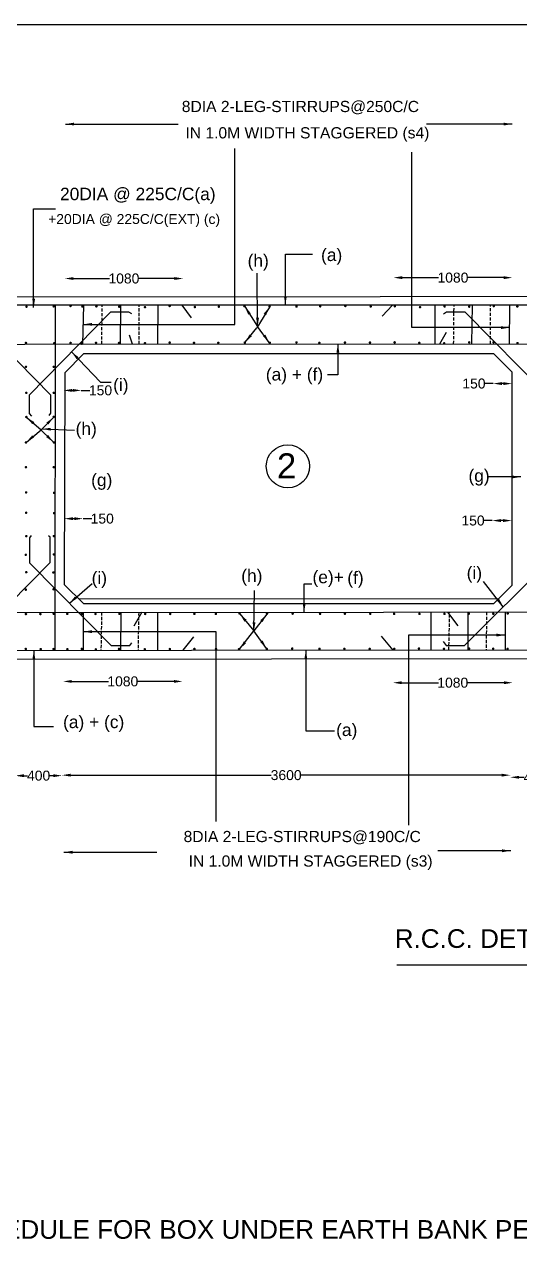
# Model space of a CAD drawing. Header units: millimetres. Extents: x 369 to 28950, y 216 to 20004.
# Drawn here: x 7119 to 11102, y 10154 to 20004 of the extents above; entities that cross this region are included whole.
import ezdxf

# ---------------------------------------------------------------- set-up
doc = ezdxf.new("R2010")
doc.units = ezdxf.units.MM
doc.header["$MEASUREMENT"] = 0
doc.linetypes.add('DASHED', pattern=[0.75, 0.5, -0.25])
for name, color, linetype in [('DIM', 7, 'Continuous'), ('DWG', 7, 'Continuous'), ('TXT', 7, 'Continuous')]:
    doc.layers.add(name, color=color, linetype=linetype)
doc.styles.get("Standard").update_dxf_attribs({"font": 'arial.ttf'})
doc.dimstyles.new('Civil', dxfattribs={"dimtxt": 80, "dimasz": 70, "dimexe": 0.1, "dimexo": 0.0625, "dimgap": 0.09, "dimtad": 0, "dimdec": 0, "dimzin": 12, "dimdsep": 46, "dimtxsty": 'Standard', "dimcen": 0.1, "dimse1": 1, "dimse2": 1, "dimadec": 0, "dimazin": 2, "dimtfac": 1, "dimtdec": 0, "dimtofl": 0, "dimtmove": 0, "dimatfit": 3, "dimfxl": 1, "dimfrac": 1, "dimtolj": 1, "dimtzin": 0, "dimarcsym": 0})

# ---------------------------------------------------------------- blocks, each defined once
blk = doc.blocks.new('*D4')
at = {"layer": 'Defpoints', "color": 0, "transparency": 16777216}
for p in [(7442.9, 17959.1), (8394.4, 17961.4), (8394.4, 17959.1)]:
    blk.add_point(p, dxfattribs=at)
at = {"layer": 'DIM', "color": 0, "lineweight": -2, "transparency": 16777216}
for p, q in [((7512.9, 17961.4), (7803, 17961.4)), ((8324.4, 17961.4), (8034.3, 17961.4))]:
    blk.add_line(p, q, dxfattribs=at)
at = {"layer": 'DIM', "color": 0, "transparency": 16777216}
for points in [[(7512.9, 17973.1), (7512.9, 17949.8), (7442.9, 17961.4)], [(8324.4, 17973.1), (8324.4, 17949.8), (8394.4, 17961.4)]]:
    blk.add_solid(points, dxfattribs=at)
at = {"layer": 'DIM', "color": 0, "transparency": 16777216, "insert": (7918.7, 17961.4), "char_height": 80, "attachment_point": 5}
blk.add_mtext('\\A1;1080', dxfattribs=at)
blk = doc.blocks.new('*D5')
at = {"layer": 'Defpoints', "color": 0, "transparency": 16777216}
for p in [(10088.3, 17959.1), (11044.5, 17968.4), (11044.5, 17959.1)]:
    blk.add_point(p, dxfattribs=at)
at = {"layer": 'DIM', "color": 0, "lineweight": -2, "transparency": 16777216}
for p, q in [((10158.3, 17968.4), (10450.8, 17968.4)), ((10974.5, 17968.4), (10682, 17968.4))]:
    blk.add_line(p, q, dxfattribs=at)
at = {"layer": 'DIM', "color": 0, "transparency": 16777216}
for points in [[(10158.3, 17980.1), (10158.3, 17956.8), (10088.3, 17968.4)], [(10974.5, 17980.1), (10974.5, 17956.8), (11044.5, 17968.4)]]:
    blk.add_solid(points, dxfattribs=at)
at = {"layer": 'DIM', "color": 0, "transparency": 16777216, "insert": (10566.4, 17968.4), "char_height": 80, "attachment_point": 5}
blk.add_mtext('\\A1;1080', dxfattribs=at)
blk = doc.blocks.new('*D34')
at = {"layer": 'Defpoints', "color": 0, "transparency": 16777216}
for p in [(10083.4, 14696.5), (11046, 14711.4), (11046, 14696.5)]:
    blk.add_point(p, dxfattribs=at)
at = {"layer": 'DIM', "color": 0, "lineweight": -2, "transparency": 16777216}
for p, q in [((10153.4, 14711.4), (10449, 14711.4)), ((10976, 14711.4), (10680.3, 14711.4))]:
    blk.add_line(p, q, dxfattribs=at)
at = {"layer": 'DIM', "color": 0, "transparency": 16777216}
for points in [[(10153.4, 14723.1), (10153.4, 14699.8), (10083.4, 14711.4)], [(10976, 14723.1), (10976, 14699.8), (11046, 14711.4)]]:
    blk.add_solid(points, dxfattribs=at)
at = {"layer": 'DIM', "color": 0, "transparency": 16777216, "insert": (10564.7, 14711.4), "char_height": 80, "attachment_point": 5}
blk.add_mtext('\\A1;1080', dxfattribs=at)
blk = doc.blocks.new('*D35')
at = {"layer": 'Defpoints', "color": 0, "transparency": 16777216}
for p in [(11027.3, 13951.3), (11027.3, 13932), (11428.9, 13932)]:
    blk.add_point(p, dxfattribs=at)
at = {"layer": 'DIM', "color": 0, "lineweight": -2, "transparency": 16777216}
for p, q in [((11097.3, 13951.3), (11138.1, 13951.3)), ((11358.9, 13951.3), (11318, 13951.3))]:
    blk.add_line(p, q, dxfattribs=at)
at = {"layer": 'DIM', "color": 0, "transparency": 16777216}
for points in [[(11097.3, 13962.9), (11097.3, 13939.6), (11027.3, 13951.3)], [(11358.9, 13962.9), (11358.9, 13939.6), (11428.9, 13951.3)]]:
    blk.add_solid(points, dxfattribs=at)
at = {"layer": 'DIM', "color": 0, "transparency": 16777216, "insert": (11228.1, 13951.3), "char_height": 80, "attachment_point": 5}
blk.add_mtext('\\A1;400', dxfattribs=at)
blk = doc.blocks.new('*D36')
at = {"layer": 'Defpoints', "color": 0, "transparency": 16777216}
for p in [(7420.8, 13968.1), (7420.8, 13951.3), (11027.3, 13951.3)]:
    blk.add_point(p, dxfattribs=at)
at = {"layer": 'DIM', "color": 0, "lineweight": -2, "transparency": 16777216}
for p, q in [((7490.8, 13968.1), (9104.7, 13968.1)), ((10957.3, 13968.1), (9343.4, 13968.1))]:
    blk.add_line(p, q, dxfattribs=at)
at = {"layer": 'DIM', "color": 0, "transparency": 16777216}
for points in [[(7490.8, 13979.8), (7490.8, 13956.5), (7420.8, 13968.1)], [(10957.3, 13979.8), (10957.3, 13956.5), (11027.3, 13968.1)]]:
    blk.add_solid(points, dxfattribs=at)
at = {"layer": 'DIM', "color": 0, "transparency": 16777216, "insert": (9224.1, 13968.1), "char_height": 80, "attachment_point": 5}
blk.add_mtext('\\A1;3600', dxfattribs=at)
blk = doc.blocks.new('*D37')
at = {"layer": 'Defpoints', "color": 0, "transparency": 16777216}
for p in [(7429.3, 14684), (8390.5, 14721.9), (8390.5, 14684)]:
    blk.add_point(p, dxfattribs=at)
at = {"layer": 'DIM', "color": 0, "lineweight": -2, "transparency": 16777216}
for p, q in [((7499.3, 14721.9), (7794.2, 14721.9)), ((8320.5, 14721.9), (8025.5, 14721.9))]:
    blk.add_line(p, q, dxfattribs=at)
at = {"layer": 'DIM', "color": 0, "transparency": 16777216}
for points in [[(7499.3, 14733.5), (7499.3, 14710.2), (7429.3, 14721.9)], [(8320.5, 14733.5), (8320.5, 14710.2), (8390.5, 14721.9)]]:
    blk.add_solid(points, dxfattribs=at)
at = {"layer": 'DIM', "color": 0, "transparency": 16777216, "insert": (7909.9, 14721.9), "char_height": 80, "attachment_point": 5}
blk.add_mtext('\\A1;1080', dxfattribs=at)
blk = doc.blocks.new('*D38')
at = {"layer": 'Defpoints', "color": 0, "transparency": 16777216}
for p in [(7043.8, 13968.1), (7043.8, 13964), (7420.8, 13968.1)]:
    blk.add_point(p, dxfattribs=at)
at = {"layer": 'DIM', "color": 0, "lineweight": -2, "transparency": 16777216}
for p, q in [((7113.8, 13964), (7142.4, 13964)), ((7350.8, 13964), (7322.3, 13964))]:
    blk.add_line(p, q, dxfattribs=at)
at = {"layer": 'DIM', "color": 0, "transparency": 16777216}
for points in [[(7113.8, 13975.7), (7113.8, 13952.4), (7043.8, 13964)], [(7350.8, 13975.7), (7350.8, 13952.4), (7420.8, 13964)]]:
    blk.add_solid(points, dxfattribs=at)
at = {"layer": 'DIM', "color": 0, "transparency": 16777216, "insert": (7232.3, 13964), "char_height": 80, "attachment_point": 5}
blk.add_mtext('\\A1;400', dxfattribs=at)
blk = doc.blocks.new('*D47')
at = {"layer": 'Defpoints', "color": 0, "transparency": 16777216}
for p in [(7431.9, 17041), (7575.7, 17061.8), (7575.7, 17041)]:
    blk.add_point(p, dxfattribs=at)
at = {"layer": 'DIM', "color": 0, "lineweight": -2, "transparency": 16777216}
for p, q in [((7501.9, 17061.8), (7505.7, 17061.8)), ((7575.7, 17061.8), (7645.7, 17061.8))]:
    blk.add_line(p, q, dxfattribs=at)
at = {"layer": 'DIM', "color": 0, "transparency": 16777216}
for points in [[(7501.9, 17073.5), (7501.9, 17050.1), (7431.9, 17061.8)], [(7505.7, 17073.5), (7505.7, 17050.1), (7575.7, 17061.8)]]:
    blk.add_solid(points, dxfattribs=at)
at = {"layer": 'DIM', "color": 0, "transparency": 16777216, "insert": (7730.3, 17061.8), "char_height": 80, "attachment_point": 5}
blk.add_mtext('\\A1;150', dxfattribs=at)
blk = doc.blocks.new('*D49')
at = {"layer": 'Defpoints', "color": 0, "transparency": 16777216}
for p in [(7439.2, 16008.1), (7589.7, 16030.6), (7589.7, 16008.1)]:
    blk.add_point(p, dxfattribs=at)
at = {"layer": 'DIM', "color": 0, "lineweight": -2, "transparency": 16777216}
for p, q in [((7509.2, 16030.6), (7519.7, 16030.6)), ((7589.7, 16030.6), (7659.7, 16030.6))]:
    blk.add_line(p, q, dxfattribs=at)
at = {"layer": 'DIM', "color": 0, "transparency": 16777216}
for points in [[(7509.2, 16042.2), (7509.2, 16018.9), (7439.2, 16030.6)], [(7519.7, 16042.2), (7519.7, 16018.9), (7589.7, 16030.6)]]:
    blk.add_solid(points, dxfattribs=at)
at = {"layer": 'DIM', "color": 0, "transparency": 16777216, "insert": (7744.2, 16030.6), "char_height": 80, "attachment_point": 5}
blk.add_mtext('\\A1;150', dxfattribs=at)
blk = doc.blocks.new('*D50')
at = {"layer": 'Defpoints', "color": 0, "transparency": 16777216}
for p in [(10882.4, 16015.1), (10882.4, 15997.4), (11040.1, 15997.4)]:
    blk.add_point(p, dxfattribs=at)
at = {"layer": 'DIM', "color": 0, "lineweight": -2, "transparency": 16777216}
for p, q in [((10882.4, 16015.1), (10812.4, 16015.1)), ((10970.1, 16015.1), (10952.4, 16015.1))]:
    blk.add_line(p, q, dxfattribs=at)
at = {"layer": 'DIM', "color": 0, "transparency": 16777216}
for points in [[(10952.4, 16026.8), (10952.4, 16003.4), (10882.4, 16015.1)], [(10970.1, 16026.8), (10970.1, 16003.4), (11040.1, 16015.1)]]:
    blk.add_solid(points, dxfattribs=at)
at = {"layer": 'DIM', "color": 0, "transparency": 16777216, "insert": (10727.9, 16015.1), "char_height": 80, "attachment_point": 5}
blk.add_mtext('\\A1;150', dxfattribs=at)
blk = doc.blocks.new('*D52')
at = {"layer": 'Defpoints', "color": 0, "transparency": 16777216}
for p in [(10889.8, 17116.6), (10889.8, 17103.3), (11041.6, 17103.3)]:
    blk.add_point(p, dxfattribs=at)
at = {"layer": 'DIM', "color": 0, "lineweight": -2, "transparency": 16777216}
for p, q in [((10889.8, 17116.6), (10819.8, 17116.6)), ((10971.6, 17116.6), (10959.8, 17116.6))]:
    blk.add_line(p, q, dxfattribs=at)
at = {"layer": 'DIM', "color": 0, "transparency": 16777216}
for points in [[(10959.8, 17128.2), (10959.8, 17104.9), (10889.8, 17116.6)], [(10971.6, 17128.2), (10971.6, 17104.9), (11041.6, 17116.6)]]:
    blk.add_solid(points, dxfattribs=at)
at = {"layer": 'DIM', "color": 0, "transparency": 16777216, "insert": (10735.2, 17116.6), "char_height": 80, "attachment_point": 5}
blk.add_mtext('\\A1;150', dxfattribs=at)

msp = doc.modelspace()

# ---------------------------------------------------------------- linework, layer by layer
msp.add_lwpolyline([(28872, 215.5), (369.2, 215.5), (369.2, 20003.9), (28872, 20003.9)], close=True)
at = {"layer": 'DWG'}
for points in [[(2990.1, 14897), (27441, 14918.5), (27441, 17827.5), (2992.5, 17808.5), (2990.1, 14897)], [(3060.5, 14967), (27363.5, 14991), (27363.5, 17748.5), (3072.5, 17748.5), (3060.5, 14967)], [(7366.5, 14971.3), (7368.5, 17748.5)], [(7589, 17434), (7595, 17748.5)], [(7892.5, 17434.2), (7894, 17748.5)], [(8190.5, 17434.4), (8195.5, 17748.5)], [(8384, 17748.5), (8460.5, 17646)], [(10079, 17748.5), (9996, 17658.5)], [(10423.5, 17435.8), (10422.5, 17748.5)], [(10718.5, 17436), (10724.5, 17748.5)], [(11022.5, 17436.2), (11024.5, 17748.5)], [(6499.5, 17675.5), (6523.5, 17693), (6671, 17693), (7328, 17026), (7328, 16878), (7314.5, 16859)], [(7177, 16855.5), (7158.5, 16875.5), (7158.5, 17025), (7813, 17692.5), (7956, 17692.5), (7978.5, 17680.5)], [(10491.5, 17676.5), (10515, 17692.5), (10663, 17692.5), (11324.5, 17023.5), (11324.5, 16882.5), (11312.5, 16853.5)], [(3071.1, 17431), (27363.5, 17447)], [(7989, 17434.2), (7962.5, 17507)], [(10462, 17435.9), (10515, 17529)], [(7437, 15501.5), (7593, 15348), (10895, 15348), (11044, 15496), (11044, 17208.5), (10895, 17356.5), (7594.5, 17356.5), (7442, 17203), (7437, 15501.5)], [(6494.5, 15032.5), (6519.5, 15007.5), (6662.5, 15007.5), (7325, 15677.5), (7325, 15875.5), (7325, 15880.5)], [(7172, 15896), (7158, 15876.5), (7158, 15676.5), (7815.5, 15010.5), (7965.5, 15010.5), (7981.5, 15033)], [(7325, 15880.5), (7312, 15893.5)], [(10488, 15043.5), (10512, 15010.5), (10658.5, 15010.5), (11323.5, 15673.5), (11323.5, 15877), (11312, 15889)], [(7552.5, 15387.9), (10933.6, 15386.4)], [(3061.8, 15274.5), (27363.5, 15291.5)], [(7591.8, 15277.7), (7591.8, 14971.5)], [(7894.3, 15277.9), (7891.3, 14971.8)], [(8063.5, 15278), (7998.5, 15166)], [(8189.7, 15278.1), (8187.6, 14972.1)], [(10390, 14974.2), (10390, 15279.6)], [(10522.5, 15279.7), (10606, 15168.5)], [(10685, 15279.9), (10685, 14974.5)], [(10986.5, 15280.1), (10986.5, 14974.8)], [(8396, 14972.3), (8480, 15080.5)], [(10084.5, 14973.9), (9992, 15087)]]:
    msp.add_lwpolyline(points, dxfattribs=at)
at = {"layer": 'DWG', "const_width": 10}
for points in [[(7129.8, 17735.1, 1), (7139.8, 17735.1, 1)], [(7348.9, 17738, 1), (7358.9, 17738, 1)], [(7484.7, 17740.9, 1), (7494.7, 17740.9, 1)], [(7579.6, 17736.5, 1), (7589.6, 17736.5, 1)], [(7692.1, 17738, 1), (7702.1, 17738, 1)], [(7875.7, 17735.1, 1), (7885.7, 17735.1, 1)], [(8083.1, 17730.7, 1), (8093.1, 17730.7, 1)], [(8281.8, 17740.9, 1), (8291.8, 17740.9, 1)], [(8484.8, 17732.2, 1), (8494.8, 17732.2, 1)], [(8677.6, 17735.1, 1), (8687.6, 17735.1, 1)], [(8883, 17739.4, 1), (8893, 17739.4, 1)], [(9086, 17736.5, 1), (9096, 17736.5, 1)], [(9302.2, 17736.5, 1), (9312.2, 17736.5, 1)], [(9493.5, 17738, 1), (9503.5, 17738, 1)], [(9695.1, 17740.9, 1), (9705.1, 17740.9, 1)], [(9899.6, 17736.5, 1), (9909.6, 17736.5, 1)], [(10093.4, 17738.3, 1), (10103.4, 17738.3, 1)], [(10296.5, 17731, 1), (10306.5, 17731, 1)], [(10493.6, 17736.8, 1), (10503.6, 17736.8, 1)], [(10692.3, 17735.3, 1), (10702.3, 17735.3, 1)], [(10889.5, 17739.7, 1), (10899.5, 17739.7, 1)], [(11079.3, 17736.8, 1), (11089.3, 17736.8, 1)], [(7125.4, 17443.3, 1), (7135.4, 17443.3, 1)], [(7353.2, 17440.4, 1), (7363.2, 17440.4, 1)], [(7484.7, 17443.3, 1), (7494.7, 17443.3, 1)], [(7575.3, 17437.4, 1), (7585.3, 17437.4, 1)], [(7689.2, 17444.7, 1), (7699.2, 17444.7, 1)], [(7874.3, 17443.3, 1), (7884.3, 17443.3, 1)], [(8083.1, 17441.9, 1), (8093.1, 17441.9, 1)], [(8281.8, 17446.2, 1), (8291.8, 17446.2, 1)], [(8477.5, 17444.8, 1), (8487.5, 17444.8, 1)], [(8673.2, 17444.8, 1), (8683.2, 17444.8, 1)], [(8885.9, 17446.2, 1), (8895.9, 17446.2, 1)], [(9087.5, 17444.7, 1), (9097.5, 17444.7, 1)], [(9302.2, 17447.7, 1), (9312.2, 17447.7, 1)], [(9486.2, 17443.3, 1), (9496.2, 17443.3, 1)], [(9692.2, 17446.2, 1), (9702.2, 17446.2, 1)], [(9893.7, 17446.2, 1), (9903.7, 17446.2, 1)], [(10092, 17447.9, 1), (10102, 17447.9, 1)], [(10290.6, 17443.6, 1), (10300.6, 17443.6, 1)], [(10490.7, 17440.7, 1), (10500.7, 17440.7, 1)], [(10692.3, 17447.9, 1), (10702.3, 17447.9, 1)], [(10888, 17447.9, 1), (10898, 17447.9, 1)], [(11080.8, 17442.1, 1), (11090.8, 17442.1, 1)], [(7125.4, 17251.4, 1), (7135.4, 17251.4, 1)], [(7348.9, 17251.4, 1), (7358.9, 17251.4, 1)], [(7128.3, 17041.9, 1), (7138.3, 17041.9, 1)], [(7348.8, 17041.9, 1), (7358.8, 17041.9, 1)], [(7128.3, 16847.9, 1), (7138.3, 16847.9, 1)], [(7348.8, 16849.3, 1), (7358.8, 16849.3, 1)], [(7125.4, 16643.6, 1), (7135.4, 16643.6, 1)], [(7350.3, 16643.6, 1), (7360.3, 16643.6, 1)], [(7125.4, 16444.3, 1), (7135.4, 16444.3, 1)], [(7348.9, 16444.3, 1), (7358.9, 16444.3, 1)], [(7126.9, 16241.5, 1), (7136.9, 16241.5, 1)], [(7351.8, 16238.6, 1), (7361.8, 16238.6, 1)], [(7126.7, 16078.3, 1), (7136.7, 16078.3, 1)], [(7351.7, 16075.4, 1), (7361.7, 16075.4, 1)], [(7128.2, 15890.1, 1), (7138.2, 15890.1, 1)], [(7350.2, 15890.1, 1), (7360.2, 15890.1, 1)], [(7123.8, 15739.8, 1), (7133.8, 15739.8, 1)], [(7350.2, 15742.8, 1), (7360.2, 15742.8, 1)], [(7128.2, 15599.8, 1), (7138.2, 15599.8, 1)], [(7345.8, 15598.3, 1), (7355.8, 15598.3, 1)], [(7123.8, 15459.7, 1), (7133.8, 15459.7, 1)], [(7347.3, 15462.7, 1), (7357.3, 15462.7, 1)], [(7125.3, 15263.7, 1), (7135.3, 15263.7, 1)], [(7241.4, 15263.8, 1), (7251.4, 15263.8, 1)], [(7348.5, 15266.3, 1), (7358.5, 15266.3, 1)], [(7458.1, 15264.6, 1), (7468.1, 15264.6, 1)], [(7573.6, 15264.6, 1), (7583.6, 15264.6, 1)], [(7684.9, 15264.6, 1), (7694.9, 15264.6, 1)], [(7877.5, 15265.5, 1), (7887.5, 15265.5, 1)], [(8084.8, 15264.6, 1), (8094.8, 15264.6, 1)], [(8286.2, 15264.6, 1), (8296.2, 15264.6, 1)], [(8480.6, 15264.6, 1), (8490.6, 15264.6, 1)], [(8653.9, 15264.6, 1), (8663.9, 15264.6, 1)], [(8844.2, 15268, 1), (8854.2, 15268, 1)], [(9065.1, 15267.2, 1), (9075.1, 15267.2, 1)], [(9271.5, 15266.5, 1), (9281.5, 15266.5, 1)], [(9491.9, 15264.7, 1), (9501.9, 15264.7, 1)], [(9692.1, 15266.5, 1), (9702.1, 15266.5, 1)], [(9895.7, 15265.6, 1), (9905.7, 15265.6, 1)], [(10087.7, 15264.7, 1), (10097.7, 15264.7, 1)], [(10291.4, 15264.7, 1), (10301.4, 15264.7, 1)], [(10492.6, 15264.7, 1), (10502.6, 15264.7, 1)], [(10688.7, 15266, 1), (10698.7, 15266, 1)], [(10886.1, 15266, 1), (10896.1, 15266, 1)], [(11001.8, 15268.5, 1), (11011.8, 15268.5, 1)], [(7123.6, 14982.9, 1), (7133.6, 14982.9, 1)], [(7244.2, 14982, 1), (7254.2, 14982, 1)], [(7347.6, 14982, 1), (7357.6, 14982, 1)], [(7458.9, 14981.2, 1), (7468.9, 14981.2, 1)], [(7574.5, 14983.7, 1), (7584.5, 14983.7, 1)], [(7688.3, 14979.5, 1), (7698.3, 14979.5, 1)], [(7874.1, 14982.9, 1), (7884.1, 14982.9, 1)], [(8081.4, 14980.3, 1), (8091.4, 14980.3, 1)], [(8283.6, 14982, 1), (8293.6, 14982, 1)], [(8480.7, 14982.9, 1), (8490.7, 14982.9, 1)], [(8654.7, 14982, 1), (8664.7, 14982, 1)], [(8839.9, 14982, 1), (8849.9, 14982, 1)], [(9063.4, 14982.9, 1), (9073.4, 14982.9, 1)], [(9267.9, 14986.1, 1), (9277.9, 14986.1, 1)], [(9487.5, 14984.3, 1), (9497.5, 14984.3, 1)], [(9687.6, 14983.5, 1), (9697.6, 14983.5, 1)], [(9891.3, 14983.5, 1), (9901.3, 14983.5, 1)], [(10089, 14983.4, 1), (10099, 14983.4, 1)], [(10287.6, 14985.9, 1), (10297.6, 14985.9, 1)], [(10488.8, 14983.4, 1), (10498.8, 14983.4, 1)], [(10691.2, 14985.9, 1), (10701.2, 14985.9, 1)], [(10884.9, 14984.7, 1), (10894.9, 14984.7, 1)], [(11000.5, 14983.4, 1), (11010.5, 14983.4, 1)]]:
    msp.add_lwpolyline(points, format="xyb", close=True, dxfattribs=at)
at = {"layer": 'DWG', "linetype": 'DASHED', "ltscale": 50}
for points in [[(7740, 17434.1), (7744.5, 17748.5)], [(8042.5, 17434.3), (8041, 17748.5)], [(10572, 17435.9), (10575, 17748.5)], [(10868.5, 17436.1), (10869.5, 17748.5)], [(7739, 15277.8), (7733.8, 14971.6)], [(8037.4, 15278), (8032.2, 14971.9)], [(10533.5, 14974.4), (10540, 15279.8)], [(10836.5, 15280), (10833.5, 14974.7)]]:
    msp.add_lwpolyline(points, dxfattribs=at)
at = {"layer": 'TXT'}
msp.add_line((10114.8, 12443.3), (17510.1, 12443.3), dxfattribs=at)
msp.add_circle((9238.2, 16451.6), 173.9, dxfattribs=at)

# ---------------------------------------------------------------- texts
for s, height, p in [('8DIA 2-LEG-STIRRUPS@250C/C', 90, (8384.4, 19299.8)), ('IN 1.0M WIDTH STAGGERED (s4)', 90, (8413.8, 19088.1)), ('20DIA @ 225C/C(a)', 100, (7404.6, 18591.4)), ('+20DIA @ 225C/C(EXT) (c)', 80, (7309.1, 18399.7)), ('(h)', 100, (8913.8, 18055.6)), ('(a)', 100, (9504.9, 18101.8)), ('(a) + (f)', 100, (9060.5, 17141.2)), ('(i)', 100, (7831.9, 17057.4)), ('(h)', 100, (7529.9, 16704.6)), ('2', 200, (9150.1, 16355.9)), ('(g)', 100, (7655, 16292)), ('(g)', 100, (10691, 16326.6)), ('(i)', 100, (7658.8, 15504.3)), ('(h)', 100, (8862.7, 15522.6)), ('(e)+', 100, (9435.8, 15511.4)), ('(f)', 100, (9716, 15506)), ('(i)', 100, (10676.6, 15545.5)), ('(a) + (c)', 100, (7429, 14346.5)), ('(a)', 100, (9626.2, 14282.8)), ('8DIA 2-LEG-STIRRUPS@190C/C', 90, (8398.9, 13429.9)), ('IN 1.0M WIDTH STAGGERED (s3)', 90, (8439.5, 13233)), ('R.C.C. DETAILS FO BOX UNDER EARTH BANK (6 VENTS OF 3.60MX2.00 M)', 150, (10097.8, 12579.2)), ('REINFORCEMENT SCHEDULE FOR BOX UNDER EARTH BANK PER METER RUN', 150, (4617.9, 10240.5))]:
    msp.add_text(s, height=height, dxfattribs=at).set_placement(p)

# ---------------------------------------------------------------- dimensions: what is measured, and where the dimension line sits
at = {"layer": 'DIM'}
for p1, p2, distance, text, picture, middle in [((7442.9, 17959.1), (8394.4, 17959.1), 2.3, '1080', '*D4', (7918.7, 17961.4)), ((10088.3, 17959.1), (11044.5, 17959.1), 9.3, '1080', '*D5', (10566.4, 17968.4)), ((11041.6, 17103.3), (10889.8, 17103.3), -13.2, '150', '*D52', (10735.2, 17116.6)), ((7431.9, 17041), (7575.7, 17041), 20.8, '150', '*D47', (7730.3, 17061.8)), ((7439.2, 16008.1), (7589.7, 16008.1), 22.5, '150', '*D49', (7744.2, 16030.6)), ((11040.1, 15997.4), (10882.4, 15997.4), -17.7, '150', '*D50', (10727.9, 16015.1)), ((7429.3, 14684), (8390.5, 14684), 37.9, '1080', '*D37', (7909.9, 14721.9)), ((10083.4, 14696.5), (11046, 14696.5), 14.9, '1080', '*D34', (10564.7, 14711.4)), ((7420.8, 13968.1), (7043.8, 13968.1), 4.1, '400', '*D38', (7232.3, 13964)), ((11027.3, 13951.3), (7420.8, 13951.3), -16.9, '3600', '*D36', (9224.1, 13968.1)), ((11428.9, 13932), (11027.3, 13932), -19.3, '400', '*D35', (11228.1, 13951.3))]:
    dim = msp.add_aligned_dim(p1=p1, p2=p2, distance=distance, text=text, dimstyle='Civil', dxfattribs=at)
    dim.commit()
    dim.dimension.update_dxf_attribs({"geometry": picture, "text_midpoint": middle})

# ---------------------------------------------------------------- leaders
for points in [[(7447.7, 19203.1), (8356.1, 19203.1)], [(11043.3, 19203.3), (10353.3, 19203.3)], [(7592, 17592.9), (8810.3, 17592.9), (8810.3, 19006.7)], [(11023.3, 17566.7), (10236.6, 17566.7), (10236.6, 18976.2)], [(7192.4, 17728.4), (7192.4, 18522.6), (7367, 18522.6)], [(9217.8, 17748.5), (9217.8, 18156), (9436.2, 18156)], [(7479.9, 15350.4), (7663.1, 15510.1)], [(9368.8, 15278.9), (9368.8, 15506.8), (9431.4, 15506.8)], [(10971.6, 15322.6), (10813.4, 15525.5)], [(8964.6, 15127.5), (8969, 15453.3)], [(8852.3, 15264.1), (8964.6, 15127.5)], [(9068.5, 15262.4), (8964.6, 15127.5)], [(7591.8, 15122), (8657.2, 15122), (8657.2, 13596.1)], [(8849.9, 14982), (8964.6, 15127.5)], [(9066.4, 14987.5), (8964.6, 15127.5)], [(10986.5, 15094.6), (10207.9, 15094.6), (10207.9, 13564.8)], [(9382.5, 14973.2), (9382.5, 14323.8), (9613.5, 14323.8)], [(7194.2, 14971.1), (7194.2, 14359.2), (7350.8, 14359.2)], [(7435.1, 13348.4), (8183, 13348.4)], [(11031.7, 13360.1), (10444.3, 13360.1)]]:
    msp.add_leader(points, dimstyle='Civil', override={"dimgap": 0.09, "dimtad": 0}, dxfattribs=at)
at = {"layer": 'TXT'}
for points in [[(8994.5, 17575.5), (8989.6, 18005)], [(8891.2, 17735.6), (8994.5, 17575.5)], [(9089.2, 17731.9), (8987.5, 17563.9)], [(8894.4, 17449.8), (8987.5, 17563.9)], [(9088.3, 17447.4), (8994.5, 17575.5)], [(9640.3, 17435.3), (9640.3, 17187.1), (9557.4, 17187.1)], [(7497.8, 17371), (7730, 17128.7), (7816.5, 17128.7)], [(7136.6, 16844.1), (7252.4, 16744.7)], [(7352.1, 16844.6), (7252.4, 16744.7)], [(7134.2, 16646.8), (7252.4, 16744.7)], [(7350.9, 16646), (7233.4, 16761)], [(7260.1, 16752.5), (7521.4, 16741.3)], [(11111.5, 16366), (10852.4, 16366)]]:
    msp.add_leader(points, dimstyle='Civil', override={"dimgap": 0.09, "dimtad": 0}, dxfattribs=at)

doc.saveas('drawing.dxf')
